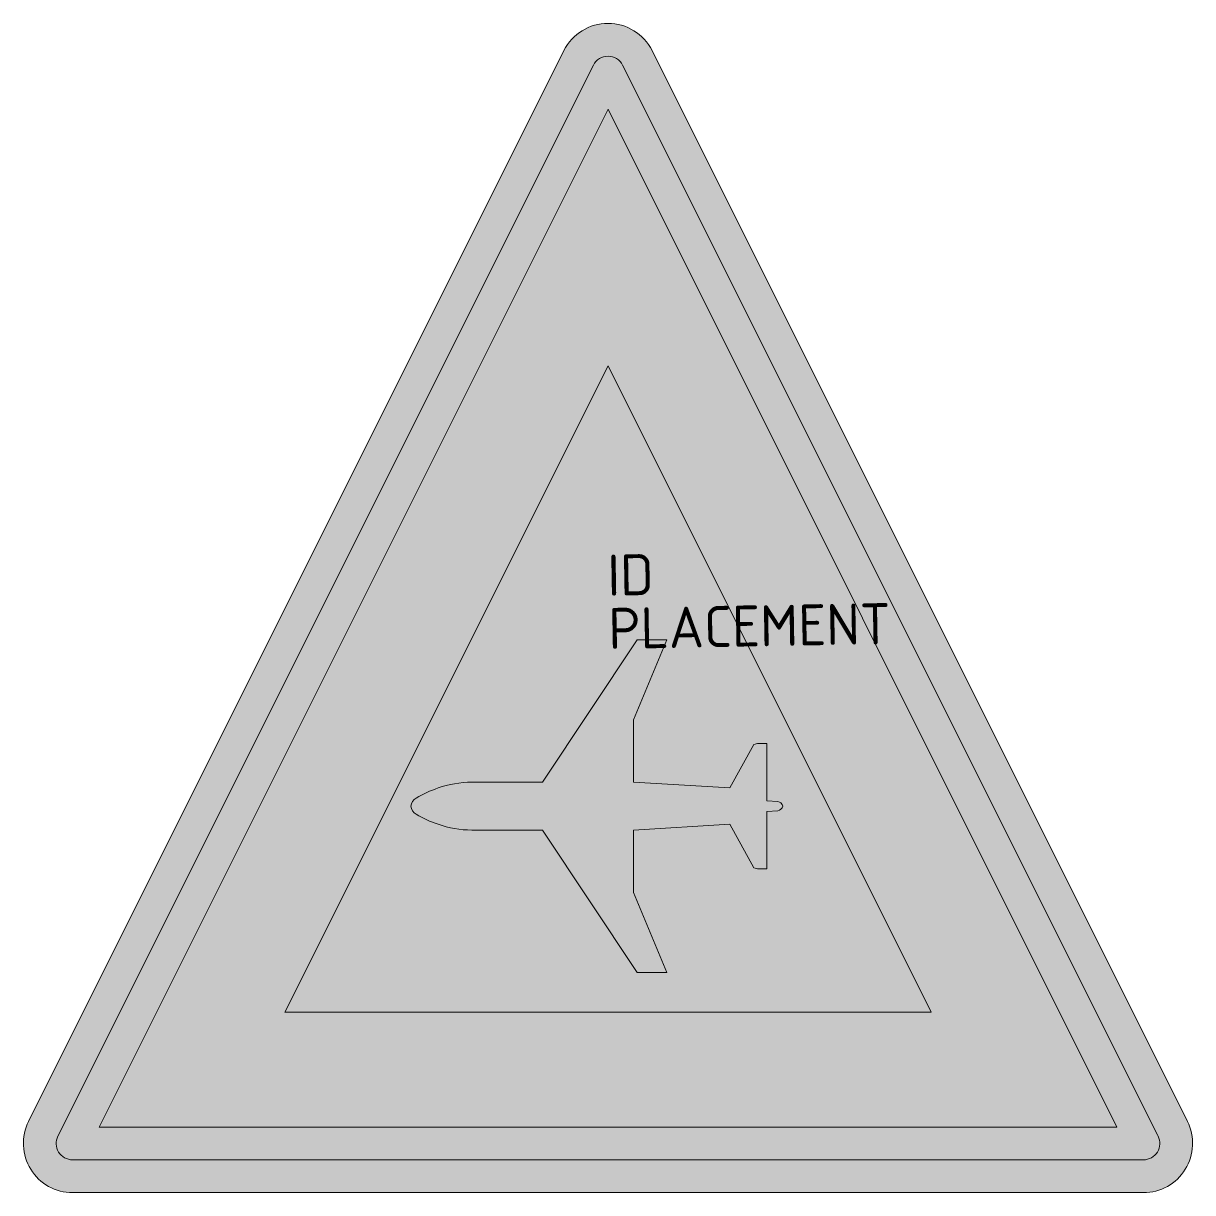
# Model space of a CAD drawing. Extents: x -3.56 to 3.56, y -3.56 to 3.56.
import ezdxf
from ezdxf.enums import TextEntityAlignment as Align

# ---------------------------------------------------------------- set-up
doc = ezdxf.new("R2010")
doc.units = 0
doc.styles.add('NLCS-ISO', font='NLCS-ISO.ttf', dxfattribs={"height": 0.25})

msp = doc.modelspace()

# ---------------------------------------------------------------- hatches: boundary and pattern name
at = {"true_color": 0xbb1e10}
h = msp.add_hatch(color=22, dxfattribs=at)
h.dxf.hatch_style = 1
h.paths.add_polyline_path([(0, -3.3646), (-3.2646, -3.3646, -0.557537), (-3.354, -3.2199), (-0.0894, 3.3093, -0.284079), (0, 3.3646), (0, 3.5646, 0.284079), (-0.2683, 3.3988), (-3.5329, -3.1304, 0.557537), (-3.2646, -3.5646), (0, -3.5646)])
h = msp.add_hatch(color=22, dxfattribs=at)
h.dxf.hatch_style = 1
h.paths.add_polyline_path([(3.5329, -3.1304), (0.2683, 3.3988, 0.284079), (0, 3.5646), (0, 3.3646, -0.284079), (0.0894, 3.3093), (3.354, -3.2199, -0.557537), (3.2646, -3.3646), (0, -3.3646), (0, -3.5646), (3.2646, -3.5646, 0.557537)])
at = {"true_color": 0xf1f0ea}
h = msp.add_hatch(color=7, dxfattribs=at)
h.dxf.hatch_style = 1
h.paths.add_polyline_path([(0, 3.041), (0, 3.3646, 0.284079), (-0.0894, 3.3093), (-3.354, -3.2199, 0.557537), (-3.2646, -3.3646), (0, -3.3646), (0, -3.1646), (-3.1028, -3.1646)])
h = msp.add_hatch(color=7, dxfattribs=at)
h.dxf.hatch_style = 1
h.paths.add_polyline_path([(0.0894, 3.3093, 0.284079), (0, 3.3646), (0, 3.041), (3.1028, -3.1646), (0, -3.1646), (0, -3.3646), (3.2646, -3.3646, 0.557537), (3.354, -3.2199)])
at = {"true_color": 0xbb1e10}
h = msp.add_hatch(color=22, dxfattribs=at)
h.dxf.hatch_style = 1
h.paths.add_polyline_path([(0, 3.041), (-3.1028, -3.1646), (0, -3.1646), (0, -2.4646), (-1.9702, -2.4646), (0, 1.4757)], flags=17)
h = msp.add_hatch(color=22, dxfattribs=at)
h.dxf.hatch_style = 1
h.paths.add_polyline_path([(0, 3.041), (0, 1.4757), (1.9702, -2.4646), (0, -2.4646), (0, -3.1646), (3.1028, -3.1646)], flags=17)
at = {"true_color": 0xf1f0ea}
h = msp.add_hatch(color=7, dxfattribs=at)
h.dxf.hatch_style = 1
h.paths.add_polyline_path([(0, 1.4757), (-1.9702, -2.4646), (1.9702, -2.4646)])
h.paths.add_polyline_path([(0.1773, -0.1948), (0.3583, -0.1948), (0.1547, -0.6826), (0.1547, -1.0623), (0.7431, -1.0975), (0.8892, -0.8318), (0.9115, -0.826), (0.9694, -0.826), (0.9694, -1.1755), (1.0353, -1.1806, -0.347813), (1.0651, -1.2081, -0.345542), (1.0348, -1.2358), (0.9694, -1.2409), (0.9694, -1.5904), (0.9115, -1.5904), (0.8892, -1.5845), (0.7431, -1.3188), (0.1547, -1.354), (0.1547, -1.7337), (0.3583, -2.2216), (0.1773, -2.2216), (-0.3986, -1.354), (-0.8311, -1.354, -0.084885), (-1.0364, -1.3189, -0.04653), (-1.1693, -1.2577, -0.226428), (-1.2032, -1.2082, -0.226428), (-1.1693, -1.1587, -0.04653), (-1.0364, -1.0975, -0.084885), (-0.8311, -1.0623), (-0.3986, -1.0623)], flags=16)
at = {"true_color": 0x2a292a}
h = msp.add_hatch(color=250, dxfattribs=at)
h.dxf.hatch_style = 1
h.paths.add_polyline_path([(1.0651, -1.2081, -0.345542), (1.0348, -1.2358), (0.9694, -1.2409), (0.9694, -1.5904), (0.9115, -1.5904), (0.8892, -1.5845), (0.7431, -1.3188), (0.1547, -1.354), (0.1547, -1.7337), (0.3583, -2.2216), (0.1773, -2.2216), (-0.3986, -1.354), (-0.8311, -1.354, -0.084885), (-1.0364, -1.3189, -0.04653), (-1.1693, -1.2577, -0.226428), (-1.2032, -1.2082, -0.226428), (-1.1693, -1.1587, -0.04653), (-1.0364, -1.0975, -0.084885), (-0.8311, -1.0623), (-0.3986, -1.0623), (0.1773, -0.1948), (0.3583, -0.1948), (0.1547, -0.6826), (0.1547, -1.0623), (0.7431, -1.0975), (0.8892, -0.8318), (0.9115, -0.826), (0.9694, -0.826), (0.9694, -1.1755), (1.0353, -1.1806, -0.347813)])

# ---------------------------------------------------------------- linework, layer by layer
at = {"color": 22, "lineweight": 0, "true_color": 0xbb1e10}
msp.add_lwpolyline([(3.5329, -3.1304), (0.2683, 3.3988, 0.618034), (-0.2683, 3.3988), (-3.5329, -3.1304, 0.557537), (-3.2646, -3.5646), (3.2646, -3.5646, 0.557537)], format="xyb", close=True, dxfattribs=at)
at = {"color": 7, "lineweight": 0, "true_color": 0xf1f0ea}
msp.add_lwpolyline([(3.354, -3.2199), (0.0894, 3.3093, 0.618034), (-0.0894, 3.3093), (-3.354, -3.2199, 0.557537), (-3.2646, -3.3646), (3.2646, -3.3646, 0.557537)], format="xyb", close=True, dxfattribs=at)
for points in [[(3.1028, -3.1646), (0, 3.041), (-3.1028, -3.1646)], [(1.9702, -2.4646), (0, 1.4757), (-1.9702, -2.4646)]]:
    msp.add_lwpolyline(points, close=True, dxfattribs=at)
at = {"color": 250, "lineweight": 0, "true_color": 0x2a292a}
msp.add_lwpolyline([(-1.2032, -1.2082, -0.226428), (-1.1693, -1.1587, -0.04653), (-1.0364, -1.0975, -0.084885), (-0.8311, -1.0623), (-0.3986, -1.0623), (0.1773, -0.1948), (0.3583, -0.1948), (0.1547, -0.6826), (0.1547, -1.0623), (0.7431, -1.0975), (0.8892, -0.8318), (0.9115, -0.826), (0.9694, -0.826), (0.9694, -1.1755), (1.0348, -1.1805, -0.352962), (1.0651, -1.2081, -0.345815), (1.0348, -1.2358), (0.9694, -1.2409), (0.9694, -1.5904), (0.9115, -1.5904), (0.8892, -1.5845), (0.7431, -1.3188), (0.1547, -1.354), (0.1547, -1.7337), (0.3583, -2.2216), (0.1773, -2.2216), (-0.3986, -1.354), (-0.8311, -1.354, -0.084885), (-1.0364, -1.3189, -0.04653), (-1.1693, -1.2577, -0.226428)], format="xyb", close=True, dxfattribs=at)

# ---------------------------------------------------------------- texts
at = {"style": 'NLCS-ISO'}
msp.add_attdef('ID', text='', height=0.25, rotation=1, dxfattribs=at).set_placement((0, 0), align=Align.BOTTOM_LEFT)
msp.add_attdef('PLACEMENT', text='', height=0.25, rotation=1, dxfattribs=at).set_placement((0, 0), align=Align.TOP_LEFT)

doc.saveas('drawing.dxf')
